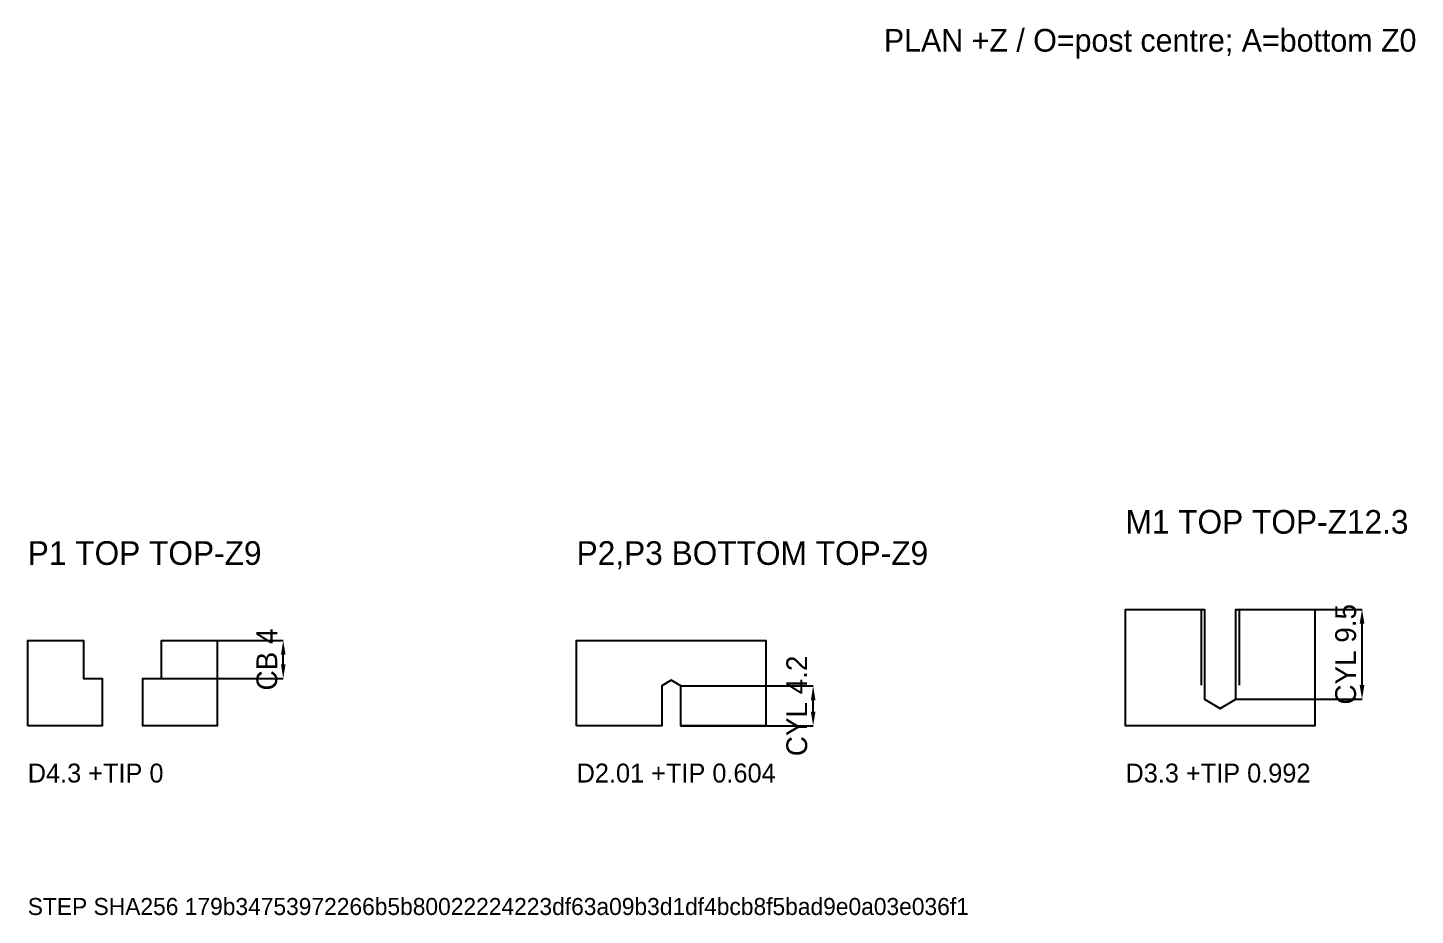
# Model space of a CAD drawing. Header units: millimetres. Extents: x -108 to 171, y -144 to 94.
# Drawn here: x -108 to 38.7, y -144.2 to -50.4 of the extents above; entities that cross this region are included whole.
import ezdxf

# ---------------------------------------------------------------- set-up
doc = ezdxf.new("R2010")
doc.units = ezdxf.units.MM
for name, color, linetype in [('DIMENSIONS', 3, 'CONTINUOUS'), ('NOTES', 7, 'CONTINUOUS'), ('SECTION', 7, 'CONTINUOUS')]:
    doc.layers.add(name, color=color, linetype=linetype)
doc.dimstyles.get("Standard").update_dxf_attribs({"dimtxt": 2.5, "dimasz": 2.5, "dimexe": 1.25, "dimexo": 0.625, "dimtad": 1, "dimcen": 2.5, "dimazin": 3, "dimtfac": 1, "dimtmove": 0, "dimatfit": 3})

# ---------------------------------------------------------------- blocks, each defined once
blk = doc.blocks.new('_CLOSEDFILLED')
at = {"color": 0, "linetype": 'BYBLOCK'}
blk.add_solid([(-1, 0.164), (0, 0), (-1, -0.164)], dxfattribs=at)
blk = doc.blocks.new('*D10')
for p, q in [((-93.84, -115.2), (-80.97, -115.2)), ((-80.97, -117.7), (-80.97, -116.7)), ((-93.84, -119.2), (-80.97, -119.2))]:
    blk.add_line(p, q)
at = {"layer": 'Defpoints'}
for p in [(-93.84, -115.2), (-93.84, -119.2), (-80.97, -119.2)]:
    blk.add_point(p, dxfattribs=at)
at = {"layer": 'DIMENSIONS', "xscale": 1.5, "yscale": 1.5}
for p, rotation in [((-80.97, -115.2), 90), ((-80.97, -119.2), 270)]:
    blk.add_blockref('_CLOSEDFILLED', p, dxfattribs=dict(at, rotation=rotation))
at = {"layer": 'DIMENSIONS', "insert": (-82.69, -117.2), "char_height": 2.2, "attachment_point": 5, "rotation": 90}
blk.add_mtext('CB 4', dxfattribs=at)
blk = doc.blocks.new('*D11')
for p, q in [((-38.96, -120), (-24.97, -120)), ((-24.97, -122.7), (-24.97, -121.5)), ((-38.96, -124.2), (-24.97, -124.2))]:
    blk.add_line(p, q)
at = {"layer": 'Defpoints'}
for p in [(-38.96, -120), (-38.96, -124.2), (-24.97, -124.2)]:
    blk.add_point(p, dxfattribs=at)
at = {"layer": 'DIMENSIONS', "xscale": 1.5, "yscale": 1.5}
for p, rotation in [((-24.97, -120), 90), ((-24.97, -124.2), 270)]:
    blk.add_blockref('_CLOSEDFILLED', p, dxfattribs=dict(at, rotation=rotation))
at = {"layer": 'DIMENSIONS', "insert": (-26.69, -122.1), "char_height": 2.2, "attachment_point": 5, "rotation": 90}
blk.add_mtext('CYL 4.2', dxfattribs=at)
blk = doc.blocks.new('*D12')
for p, q in [((19.68, -111.9), (33.03, -111.9)), ((33.03, -119.9), (33.03, -113.4)), ((19.68, -121.4), (33.03, -121.4))]:
    blk.add_line(p, q)
at = {"layer": 'Defpoints'}
for p in [(19.68, -111.9), (19.68, -121.4), (33.03, -121.4)]:
    blk.add_point(p, dxfattribs=at)
at = {"layer": 'DIMENSIONS', "xscale": 1.5, "yscale": 1.5}
for p, rotation in [((33.03, -111.9), 90), ((33.03, -121.4), 270)]:
    blk.add_blockref('_CLOSEDFILLED', p, dxfattribs=dict(at, rotation=rotation))
at = {"layer": 'DIMENSIONS', "insert": (31.31, -116.65), "char_height": 2.2, "attachment_point": 5, "rotation": 90}
blk.add_mtext('CYL 9.5', dxfattribs=at)

msp = doc.modelspace()

# ---------------------------------------------------------------- linework, layer by layer
at = {"layer": 'SECTION'}
for p, q in [((16.03083, -111.9), (16.03083, -119.9)), ((20.03083, -111.9), (20.03083, -119.9))]:
    msp.add_line(p, q, dxfattribs=at)
for points in [[(28.03083, -111.9), (28.03083, -124.2), (8.03083, -124.2), (8.03083, -111.9), (16.38083, -111.9), (16.38083, -121.4), (18.03083, -122.392), (19.68083, -121.4), (19.68083, -111.9)], [(-107.96917, -124.2), (-107.96917, -115.2), (-102.09417, -115.2), (-102.09417, -119.2), (-100.11917, -119.2), (-100.11917, -124.2)], [(-87.96917, -115.2), (-87.96917, -124.2), (-95.81917, -124.2), (-95.81917, -119.2), (-93.84417, -119.2), (-93.84417, -115.2)], [(-49.96917, -124.2), (-49.96917, -115.2), (-29.96917, -115.2), (-29.96917, -124.2), (-38.96417, -124.2), (-38.96417, -120), (-39.96917, -119.396), (-40.97417, -120), (-40.97417, -124.2)]]:
    msp.add_lwpolyline(points, close=True, dxfattribs=at)

# ---------------------------------------------------------------- texts
at = {"layer": 'NOTES'}
for s, height, p in [('PLAN +Z / O=post centre; A=bottom Z0', 2.4, (-17.5, -52.96917)), ('M1 TOP TOP-Z12.3', 2.5, (8.03083, -103.9)), ('P1 TOP TOP-Z9', 2.5, (-107.96917, -107.2)), ('P2,P3 BOTTOM TOP-Z9', 2.5, (-49.96917, -107.2)), ('D4.3 +TIP 0', 2, (-107.96917, -130.2)), ('D2.01 +TIP 0.604', 2, (-49.96917, -130.2)), ('D3.3 +TIP 0.992', 2, (8.03083, -130.2)), ('STEP SHA256 179b34753972266b5b80022224223df63a09b3d1df4bcb8f5bad9e0a03e036f1', 1.8, (-107.96917, -144.2))]:
    msp.add_text(s, height=height, dxfattribs=at).set_placement(p)

# ---------------------------------------------------------------- dimensions: what is measured, and where the dimension line sits
at = {"layer": 'DIMENSIONS'}
for base, p1, p2, text, picture, middle in [((33.03083, -121.4), (19.68083, -121.4), (19.68083, -111.9), 'CYL 9.5', '*D12', (31.30583, -116.65)), ((-80.96917, -119.2), (-93.84417, -119.2), (-93.84417, -115.2), 'CB 4', '*D10', (-82.69417, -117.2)), ((-24.96917, -124.2), (-38.96417, -124.2), (-38.96417, -120), 'CYL 4.2', '*D11', (-26.69417, -122.1))]:
    dim = msp.add_linear_dim(base=base, p1=p1, p2=p2, angle=90, text=text, dimstyle='Standard', override={"dimtxt": 2.2, "dimasz": 1.5, "dimdec": 4, "dimdsep": 46}, dxfattribs=at)
    dim.commit()
    dim.dimension.update_dxf_attribs({"geometry": picture, "text_midpoint": middle})

doc.saveas('drawing.dxf')
